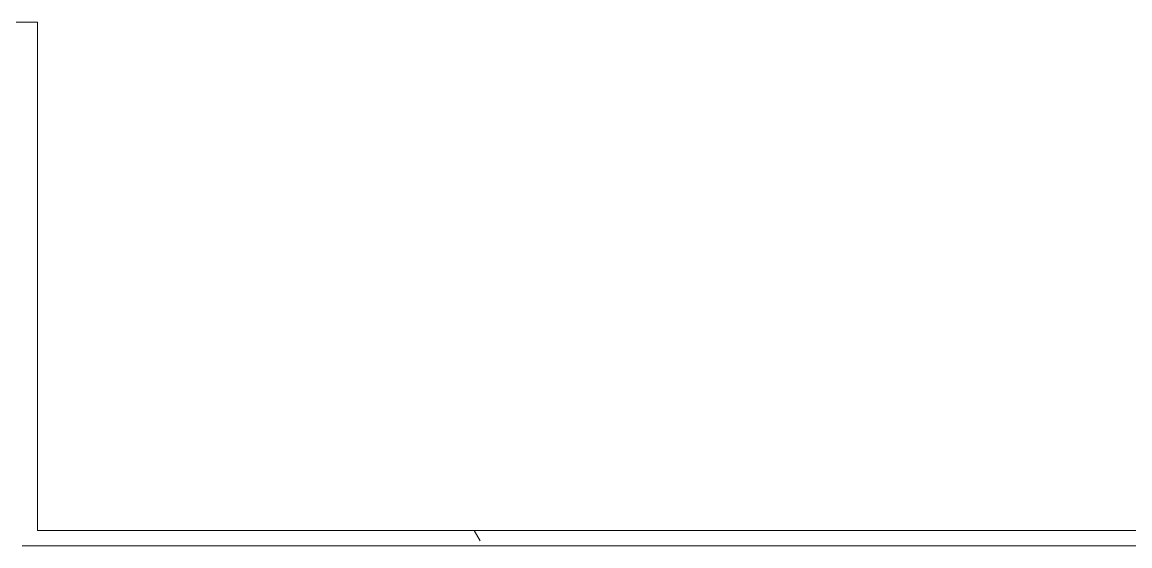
# Model space of a CAD drawing. Header units: inches. Extents: x 1076 to 2563, y 349 to 2134.
# Drawn here: x 1949.28 to 1994.7, y 884.95 to 906.43 of the extents above; entities that cross this region are included whole.
import ezdxf

# ---------------------------------------------------------------- set-up
doc = ezdxf.new("R2010")
doc.units = ezdxf.units.IN
doc.header["$MEASUREMENT"] = 0
for name, color, linetype, lineweight in [('A-WALL', 113, 'Continuous', 13), ('A-WALL-PATT', 111, 'Continuous', 13), ('I-WALL', 2, 'Continuous', 13)]:
    doc.layers.add(name, color=color, linetype=linetype, lineweight=lineweight)

msp = doc.modelspace()

# ---------------------------------------------------------------- hatches: boundary and pattern name
at = {"layer": 'A-WALL-PATT', "lineweight": 9}
h = msp.add_hatch(dxfattribs=at)
h.set_pattern_fill('FP_1', color=256, style=0, pattern_type=2)
h.set_pattern_definition([(0, (0, 0), (30.72, 7.68), [1.267, -21.773, 1.267, -21.773, -122.88]), (0, (0, 0), (30.72, 7.68), [-46.08, 1.267, -44.813, 1.267, -21.773, -53.76]), (0, (0, 0), (30.72, 7.68), [-115.2, 1.267, -14.093, 1.267, -37.133]), (120, (11.52, 3.84), (-22.011075, 22.7643), [1.267, -21.773, 1.267, -21.773, -122.88]), (120, (11.52, 3.84), (-22.011075, 22.7643), [-46.08, 1.267, -44.813, 1.267, -21.773, -53.76]), (120, (11.52, 3.84), (-22.011075, 22.7643), [-115.2, 1.267, -14.093, 1.267, -37.133]), (240, (15.36, 19.2), (-8.708925, -30.4443), [1.267, -21.773, 1.267, -21.773, -122.88]), (240, (15.36, 19.2), (-8.708925, -30.4443), [-46.08, 1.267, -44.813, 1.267, -21.773, -53.76]), (240, (15.36, 19.2), (-8.708925, -30.4443), [-115.2, 1.267, -14.093, 1.267, -37.133])])
h.paths.add_polyline_path([(2203.893, 884.95), (2203.866, 885.575), (2200.031, 885.575), (2200.031, 884.95), (2203.443, 884.95)], flags=0)
h.paths.add_polyline_path([(2080.937, 884.95), (2161.531, 884.95), (2161.531, 885.575), (2071.262, 885.575), (2071.262, 884.95), (2080.762, 884.95)], flags=0)
h.paths.add_polyline_path([(1995.183, 884.95), (2032.762, 884.95), (2032.762, 885.575), (1949.901, 885.575), (1949.901, 884.95), (1982.933, 884.95)], flags=0)

# ---------------------------------------------------------------- linework, layer by layer
at = {"layer": 'A-WALL'}
msp.add_line((1949.276, 884.95), (2032.762, 884.95), dxfattribs=at)
at = {"layer": 'I-WALL'}
for p, q in [((1949.901, 906.433), (1942.056, 906.433)), ((1949.901, 885.575), (1949.901, 906.433)), ((2032.762, 885.575), (1949.901, 885.575))]:
    msp.add_line(p, q, dxfattribs=at)

doc.saveas('drawing.dxf')
